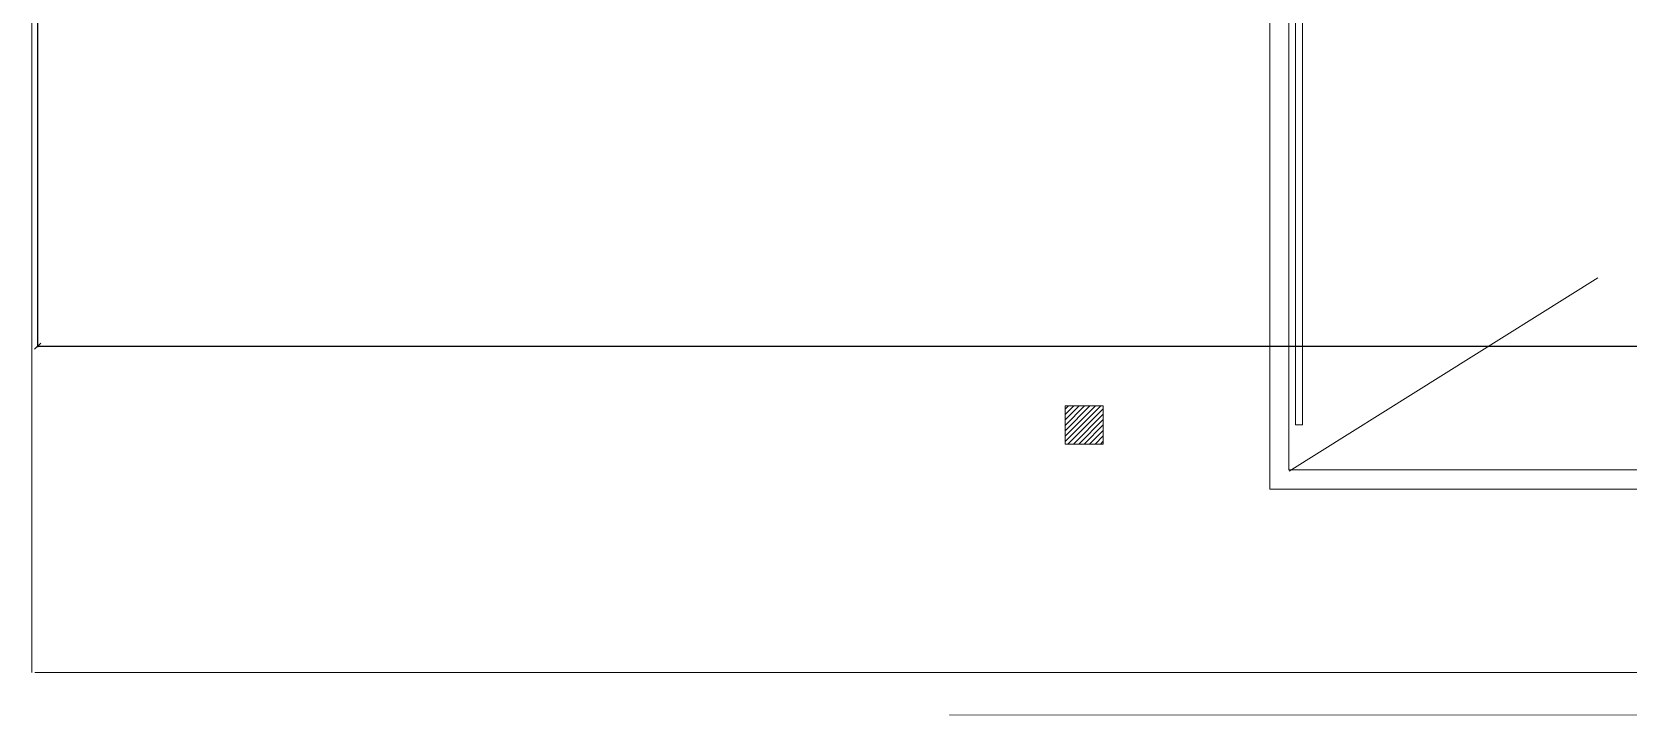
# Model space of a CAD drawing. Header units: millimetres. Extents: x 38 to 139, y 58 to 123.
# Drawn here: x 39.45 to 60.33, y 58.69 to 67.63 of the extents above; entities that cross this region are included whole.
import ezdxf

# ---------------------------------------------------------------- set-up
doc = ezdxf.new("R2010")
doc.units = ezdxf.units.MM
doc.linetypes.add('Hidden', pattern=[7.14375, 4.7625, -2.38125])
for name, color, linetype, lineweight in [('A-----NPP', 7, 'Continuous', 9), ('A-WALL', 7, 'Continuous', 9), ('DIMENSION', 1, 'Continuous', 25), ('S-COLSPRM', 7, 'Continuous', 9)]:
    doc.layers.add(name, color=color, linetype=linetype, lineweight=lineweight)
doc.layers.add('estructura', color=7, linetype='Continuous')
doc.styles.add('ARIALNARROW', font='ARIALN.TTF')
doc.dimstyles.new('C', dxfattribs={"dimscale": 1.5, "dimtxt": 0.15, "dimasz": 0.08, "dimexe": 0.01, "dimexo": 0, "dimgap": 0.025, "dimtad": 1, "dimzin": 0, "dimdsep": 46, "dimtxsty": 'ARIALNARROW', "dimblk": 'OBLIQUE', "dimcen": 0, "dimclrd": 256, "dimclre": 256, "dimclrt": 256, "dimadec": 0, "dimazin": 0, "dimtfac": 1.666667, "dimtofl": 0, "dimtmove": 0, "dimatfit": 0, "dimldrblk": 'OBLIQUE', "dimfxl": 0.1, "dimtolj": 1, "dimtzin": 0, "dimarcsym": 0})

# ---------------------------------------------------------------- blocks, each defined once
blk = doc.blocks.new('_Oblique')
at = {"layer": 'estructura', "color": 0, "lineweight": -2}
blk.add_line((-0.5, -0.5), (0.5, 0.5), dxfattribs=at)
blk = doc.blocks.new('*D73')
at = {"layer": 'Defpoints', "color": 0}
for p in [(136.763166, 77.831209), (39.523379, 68.622821), (136.763166, 63.52282)]:
    blk.add_point(p, dxfattribs=at)
at = {"layer": 'DIMENSION', "lineweight": -2}
for p, q in [((136.763166, 77.831209), (136.763166, 63.51282)), ((39.523379, 68.622821), (39.523379, 63.51282)), ((39.523379, 63.52282), (136.763166, 63.52282))]:
    blk.add_line(p, q, dxfattribs=at)
at = {"layer": 'DIMENSION', "lineweight": -2, "xscale": 0.08, "yscale": 0.08, "zscale": 0.08, "rotation": 180}
blk.add_blockref('_Oblique', (39.523379, 63.52282), dxfattribs=at)
at = {"layer": 'DIMENSION', "lineweight": -2, "xscale": 0.08, "yscale": 0.08, "zscale": 0.08}
blk.add_blockref('_Oblique', (136.763166, 63.52282), dxfattribs=at)
at = {"layer": 'DIMENSION', "insert": (88.143273, 63.624397), "char_height": 0.15, "attachment_point": 5, "style": 'ARIALNARROW'}
blk.add_mtext('\\A1;97.24', dxfattribs=at)

msp = doc.modelspace()

# ---------------------------------------------------------------- linework, layer by layer
at = {"layer": 'A-----NPP', "color": 252, "linetype": 'Hidden'}
msp.add_line((55.893608, 61.891209), (81.486487, 77.893709), dxfattribs=at)
at = {"layer": 'A-----NPP', "color": 252, "linetype": 'Continuous'}
for p, q in [((39.448379, 59.259208), (39.448379, 68.659208)), ((39.488379, 59.259208), (136.088382, 59.259208)), ((51.452887, 58.703906), (137.038482, 58.688668))]:
    msp.add_line(p, q, dxfattribs=at)
at = {"layer": 'A-WALL', "color": 252, "lineweight": 18}
for p, q in [((55.976887, 77.584613), (55.976887, 62.493709)), ((56.069887, 62.493709), (56.069887, 77.584613)), ((55.891108, 61.906209), (55.891108, 68.868709)), ((55.641108, 68.603709), (55.641108, 61.656209)), ((55.976887, 62.493709), (56.069887, 62.493709)), ((81.785587, 61.906209), (55.891108, 61.906209)), ((55.641108, 61.656209), (81.785587, 61.656209))]:
    msp.add_line(p, q, dxfattribs=at)
at = {"layer": 'S-COLSPRM', "color": 252, "linetype": 'Continuous'}
for p, q in [((52.963387, 62.700536), (53.00656, 62.743709)), ((52.963387, 62.629825), (53.077271, 62.743709)), ((52.963387, 62.559115), (53.147981, 62.743709)), ((52.963387, 62.488404), (53.218692, 62.743709)), ((52.963387, 62.417693), (53.289403, 62.743709)), ((52.963387, 62.346983), (53.360113, 62.743709)), ((52.963387, 62.276272), (53.430824, 62.743709)), ((53.001535, 62.243709), (53.463387, 62.705561)), ((53.072246, 62.243709), (53.463387, 62.634851)), ((53.142956, 62.243709), (53.463387, 62.56414)), ((53.213667, 62.243709), (53.463387, 62.493429)), ((53.284378, 62.243709), (53.463387, 62.422719)), ((53.355088, 62.243709), (53.463387, 62.352008)), ((53.425799, 62.243709), (53.463387, 62.281297))]:
    msp.add_line(p, q, dxfattribs=at)
at = {"layer": 'S-COLSPRM', "color": 252}
for p, q in [((53.463387, 62.743709), (52.963387, 62.743709)), ((52.963387, 62.743709), (52.963387, 62.243709)), ((53.463387, 62.243709), (53.463387, 62.743709)), ((52.963387, 62.243709), (53.463387, 62.243709))]:
    msp.add_line(p, q, dxfattribs=at)

# ---------------------------------------------------------------- dimensions: what is measured, and where the dimension line sits
at = {"layer": 'DIMENSION'}
dim = msp.add_linear_dim(base=(136.763166, 63.52282), p1=(39.523379, 68.622821), p2=(136.763166, 77.831209), dimstyle='C', override={"dimscale": 1, "dimlfac": 1, "dimtxsty": 'ARIALNARROW', "dimtolj": 1}, dxfattribs=at)
dim.commit()
dim.dimension.update_dxf_attribs({"geometry": '*D73', "text_midpoint": (88.143273, 63.624397)})

doc.saveas('drawing.dxf')
